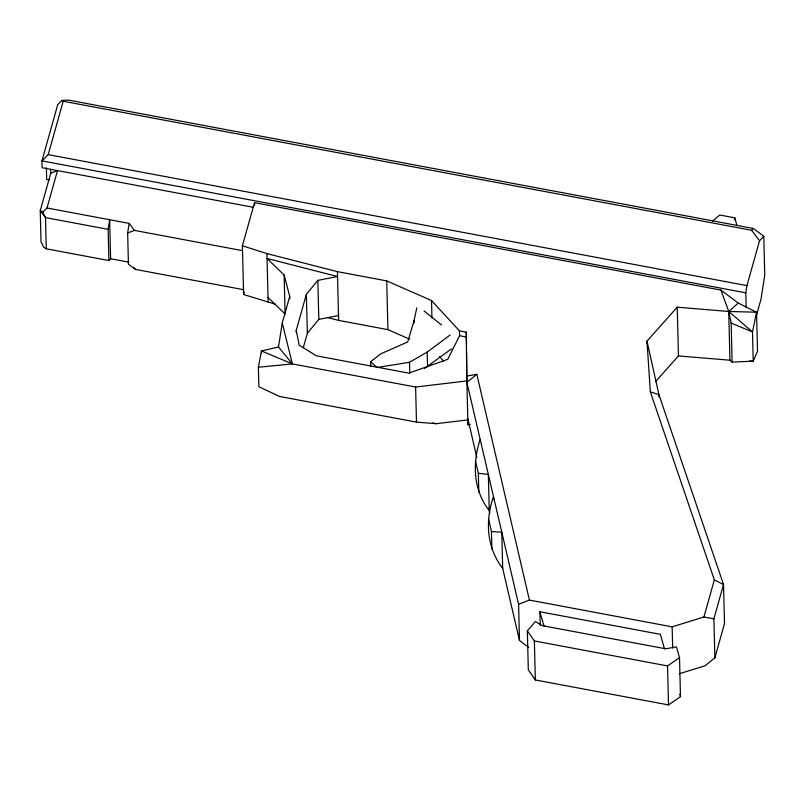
<?xml version="1.0" encoding="UTF-8"?>
<svg xmlns="http://www.w3.org/2000/svg" width="805" height="805" viewBox="0 0 805 805"><rect width="100%" height="100%" fill="white"/><g stroke="black" fill="none" stroke-linecap="round" stroke-linejoin="round"><path stroke-width="1.21" d="M108.916 260.548L108.142 229.345L109.651 219.735L110.617 258.737L108.916 260.548L46.267 248.805L43.691 247.256L41.025 241.812L40.25 210.608L50.765 173.206L50.665 169.312M243.492 289.659L135.371 269.393L128.428 264.201L127.653 233.007L129.162 223.398L47.002 207.992L42.826 212.158L45.493 217.602L46.267 248.805M466.568 352.077L466.85 380.926L415.611 387.024L292.366 363.92L278.49 346.985L282.263 322.956L289.73 296.401L284.135 275.018L267.049 258.465L337.547 276.528L317.834 280.371L306.373 294.308L296.26 330.281L296.321 332.717M746.165 307.862L745.792 292.819L746.929 285.614L759.528 240.786L763.784 236.257L753.359 228.479L68.334 100.072L61.925 100.464L57.749 104.63L41.941 160.879L42.112 167.702L253.404 207.308M467.816 419.928L436.199 423.692L416.487 422.122L279.546 396.452L258.868 386.752L258.375 367.251L261.464 350.96L278.49 346.985M370.713 366.607L370.592 361.727L380.866 353.808L407.702 341.954L414.052 320.581L416.809 307.812M475.373 460.52L478.341 473.3L488.343 474.467L489.249 510.662C473.32 490.456 472.183 463.117 480.193 439.48M488.424 518.48L491.463 531.531L501.787 532.165L502.682 568.36C486.542 547.682 485.063 520.755 493.505 496.594L493.566 499.1M745.792 292.819L41.941 160.879L48.209 154.63L63.213 101.239L61.925 100.464M47.002 207.992L57.517 170.59L50.765 173.206M275.431 304.21L243.613 294.529L242.396 245.777L254.521 202.669L720.908 290.092L738.265 303.052L756.549 312.209L757.515 351.211L753.218 361.183L732.117 362.079L729.944 360.207L678.444 355.931L655.562 381.61M243.613 294.529L244.287 292.135M303.304 347.69L307.349 333.3L306.373 294.308M756.338 315.801L760.977 299.279L764.75 275.26L763.784 236.257M528.774 647.451L519.487 640.498L518.591 604.303L529.418 600.087L672.145 626.843L703.912 616.992L714.337 579.902L650.339 391.844L646.999 341.109L677.236 307.178L728.736 311.465L756.549 312.209L752.494 331.932L753.218 361.183L749.546 361.022M679.239 673.765L705.13 665.735L714.88 657.796L713.904 618.804L723.534 584.541L658.923 394.661L646.999 341.109L647.059 343.614M714.88 657.796L724.51 623.533L723.534 584.541L714.337 579.902M242.396 245.777L266.928 253.595L337.426 271.647L386.722 280.895L431.52 300.537L459.454 330.865L459.575 335.735L447.721 359.352L408.769 373.128L316.335 355.8L299.148 345.134L296.26 330.281M307.349 333.3L318.81 319.374L338.513 315.53M527.345 630.879L535.345 621.551L541.906 625.425L545.257 626.21L665.765 648.8L676.442 646.888L679.521 657.685L680.487 696.687L668.512 704.928L535.345 679.963L528.311 669.881L527.345 630.879L534.369 640.961L535.345 679.963M63.213 101.239L751.659 230.29L753.359 228.479M729.944 360.207L728.736 311.465L738.265 303.052M712.405 221.305L719.75 215.016L734.814 217.833L736.927 225.561M529.418 600.087L476.832 374.345L466.88 382.325L518.591 604.303M370.592 361.727L377.012 367.503L409.514 362.29L427.203 352.067L450.156 335.001M424.446 368.499L451.514 348.887M534.369 640.961L667.546 665.926L679.521 657.685M127.653 233.007L134.405 230.391L242.516 250.657M470.18 424.426L467.936 424.799L466.729 376.056L476.832 374.345M258.375 367.251L292.366 363.92L282.263 322.956M703.912 616.992L713.904 618.804M48.209 154.63L746.929 285.614M49.135 179.998L46.69 179.535L46.398 167.843M108.142 229.345L45.493 217.602L40.25 210.608L42.826 212.158M110.617 258.737L128.911 262.168M459.454 330.865L466.296 332.143L466.487 344.55M459.575 335.735L466.417 337.023M327.695 317.593L338.633 320.4L387.93 329.637L409.755 339.207M432.496 422.997L436.199 423.692M540.236 625.163L539.903 611.76L660.372 634.34L664.507 648.84M650.339 391.844L658.923 394.661L658.983 397.096M728.736 311.465L731.151 323.077L752.494 331.932L728.736 311.465L720.908 290.092M292.366 363.92L261.464 350.96L261.524 353.395M424.084 310.941L441.502 324.958M268.015 297.468L285.101 314.02L284.135 275.018M439.5 356.635L443.736 361.234M751.659 230.29L759.528 240.786M129.162 223.398L134.405 230.391M133.871 267.391L135.371 269.393M679.802 694.282L680.487 696.687M539.903 611.76L544.009 626.25M467.786 418.53L476.842 457.441M488.685 508.247L489.792 512.996M502.129 565.985L519.487 640.498M734.814 217.833L734.864 220.188M731.151 323.077L732.117 362.079M677.236 307.178L678.444 355.931M672.145 626.843L672.678 648.095M667.546 665.926L668.512 704.928M491.463 531.531L491.905 549.151M478.341 473.3L478.814 492.197M431.52 300.537L431.953 318.035M427.203 352.067L427.566 366.698M414.052 320.581L414.112 323.016M415.611 387.024L416.487 422.122M409.514 362.29L409.785 373.258M386.722 280.895L387.93 329.637M337.426 271.647L338.633 320.4M317.834 280.371L318.81 319.374M289.73 296.401L289.79 298.836M266.928 253.595L268.135 302.338M254.521 202.669L254.581 205.104M467.886 419.787L467.936 424.799M466.296 332.143L466.729 376.056"/></g></svg>
